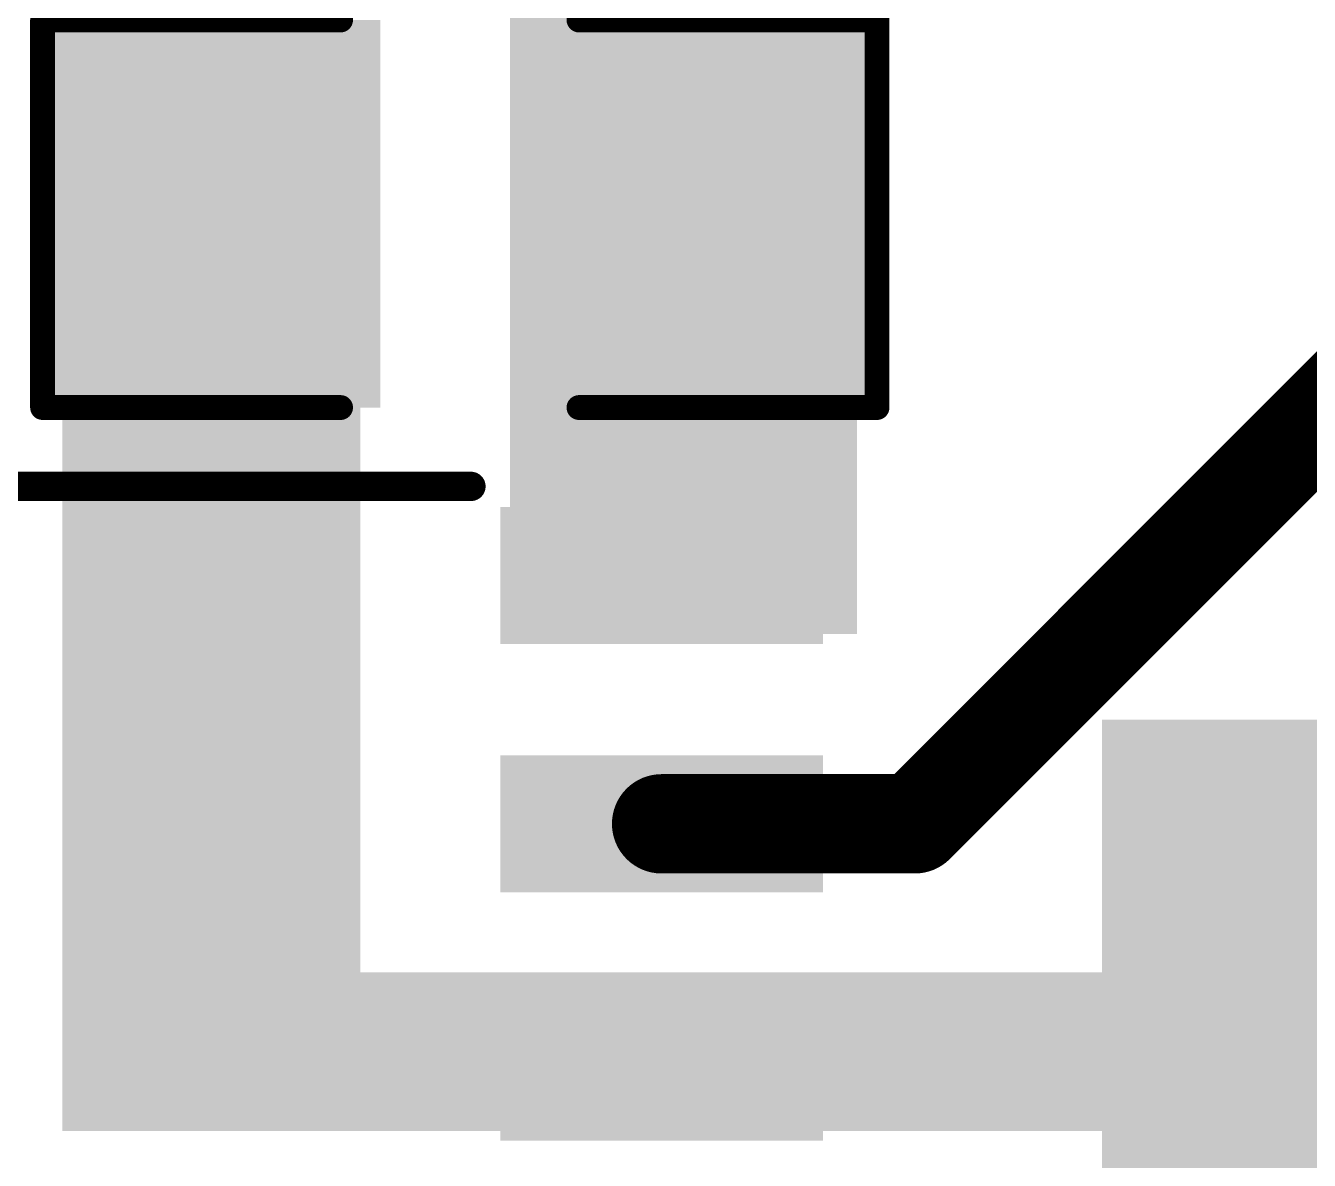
# Model space of a CAD drawing. Header units: inches. Extents: x 68 to 568, y 3 to 460.
# Drawn here: x 155.78 to 162.35, y 261.81 to 267.61 of the extents above; entities that cross this region are included whole.
import ezdxf

# ---------------------------------------------------------------- set-up
doc = ezdxf.new("R2010")
doc.units = ezdxf.units.IN
for name, color, linetype in [('Top Layer', 1, 'Continuous'), ('Top Overlay', 2, 'Continuous'), ('Top Paste', 8, 'Continuous'), ('Top Solder', 216, 'Continuous')]:
    doc.layers.add(name, color=color, linetype=linetype)

# ---------------------------------------------------------------- blocks, each defined once
blk = doc.blocks.new('UCC256404DDBR_468')
at = {"layer": 'Top Layer'}
for points in [[(2, 4.745), (3.55, 4.745), (3.55, 4.145), (2, 4.145)], [(2, 3.475), (3.55, 3.475), (3.55, 2.875), (2, 2.875)], [(2, 2.205), (3.55, 2.205), (3.55, 1.605), (2, 1.605)]]:
    blk.add_hatch(color=1, dxfattribs=at).paths.add_polyline_path(points)
at = {"layer": 'Top Paste'}
for points in [[(2, 4.745), (3.55, 4.745), (3.55, 4.145), (2, 4.145)], [(2, 3.475), (3.55, 3.475), (3.55, 2.875), (2, 2.875)], [(2, 2.205), (3.55, 2.205), (3.55, 1.605), (2, 1.605)]]:
    blk.add_hatch(color=8, dxfattribs=at).paths.add_polyline_path(points)
at = {"layer": 'Top Solder'}
for points in [[(1.95, 4.795), (3.6, 4.795), (3.6, 4.095), (1.95, 4.095)], [(1.95, 3.525), (3.6, 3.525), (3.6, 2.825), (1.95, 2.825)], [(1.95, 2.255), (3.6, 2.255), (3.6, 1.555), (1.95, 1.555)]]:
    blk.add_hatch(color=216, dxfattribs=at).paths.add_polyline_path(points)
at = {"layer": 'Top Overlay'}
blk.add_lwpolyline([(-1.8, 4.9, 0.15, 0.15, 0), (1.8, 4.9, 0.15, 0.15, 0)], format="xyseb", dxfattribs=at)
blk.add_lwpolyline([(1.7625, 4.9, 0.075, 0.075, 1), (1.8375, 4.9, 0.075, 0.075, 1)], format="xyseb", close=True, dxfattribs=at)
blk = doc.blocks.new('DO_214AD__SMAF__549')
at = {"layer": 'Top Layer'}
for points in [[(-1.41, -0.95), (-2.75, -0.95), (-2.75, 0.95), (-1.41, 0.95)], [(2.75, -0.95), (1.41, -0.95), (1.41, 0.95), (2.75, 0.95)]]:
    blk.add_hatch(color=1, dxfattribs=at).paths.add_polyline_path(points)
at = {"layer": 'Top Overlay'}
for points in [[(-3.2766, -1.2956), (-2.794, -1.2956), (-2.794, 1.2952), (-3.2766, 1.2952)], [(-3.1496, 0.9904), (-1.8542, 0.9904), (-1.8542, 1.2952), (-3.1496, 1.2952)], [(-3.1496, -1.2956), (-1.8542, -1.2956), (-1.8542, -0.9908), (-3.1496, -0.9908)]]:
    blk.add_hatch(color=2, dxfattribs=at).paths.add_polyline_path(points)
at = {"layer": 'Top Paste'}
for points in [[(-1.41, -0.95), (-2.75, -0.95), (-2.75, 0.95), (-1.41, 0.95)], [(2.75, -0.95), (1.41, -0.95), (1.41, 0.95), (2.75, 0.95)]]:
    blk.add_hatch(color=8, dxfattribs=at).paths.add_polyline_path(points)
at = {"layer": 'Top Solder'}
for points in [[(-1.3592, -1.0008), (-2.8008, -1.0008), (-2.8008, 1.0008), (-1.3592, 1.0008)], [(2.8008, -1.0008), (1.3592, -1.0008), (1.3592, 1.0008), (2.8008, 1.0008)]]:
    blk.add_hatch(color=216, dxfattribs=at).paths.add_polyline_path(points)
at = {"layer": 'Top Overlay'}
for points in [[(-1.8542, 1.25, 0.127, 0.127, 0), (1.7472, 1.25, 0.127, 0.127, 0)], [(-1.8542, -1.25, 0.127, 0.127, 0), (1.7472, -1.25, 0.127, 0.127, 0)]]:
    blk.add_lwpolyline(points, format="xyseb", dxfattribs=at)
for points in [[(-1.886, 1.25, 0.0635, 0.0635, 1), (-1.8224, 1.25, 0.0635, 0.0635, 1)], [(1.7154, 1.25, 0.0635, 0.0635, 1), (1.7789, 1.25, 0.0635, 0.0635, 1)], [(-1.886, -1.25, 0.0635, 0.0635, 1), (-1.8224, -1.25, 0.0635, 0.0635, 1)], [(1.7154, -1.25, 0.0635, 0.0635, 1), (1.7789, -1.25, 0.0635, 0.0635, 1)]]:
    blk.add_lwpolyline(points, format="xyseb", close=True, dxfattribs=at)
blk = doc.blocks.new('C___1206_575')
at = {"layer": 'Top Layer'}
for points in [[(-2.032, 0.889), (-0.508, 0.889), (-0.508, -0.889), (-2.032, -0.889)], [(0.508, 0.889), (2.032, 0.889), (2.032, -0.889), (0.508, -0.889)]]:
    blk.add_hatch(color=1, dxfattribs=at).paths.add_polyline_path(points)
at = {"layer": 'Top Paste'}
for points in [[(-2.032, 0.889), (-0.508, 0.889), (-0.508, -0.889), (-2.032, -0.889)], [(0.508, 0.889), (2.032, 0.889), (2.032, -0.889), (0.508, -0.889)]]:
    blk.add_hatch(color=8, dxfattribs=at).paths.add_polyline_path(points)
at = {"layer": 'Top Solder'}
for points in [[(-2.1336, 0.9906), (-0.4064, 0.9906), (-0.4064, -0.9906), (-2.1336, -0.9906)], [(0.4064, 0.9906), (2.1336, 0.9906), (2.1336, -0.9906), (0.4064, -0.9906)]]:
    blk.add_hatch(color=216, dxfattribs=at).paths.add_polyline_path(points)
at = {"layer": 'Top Overlay'}
for points in [[(-2.1336, -0.9906, 0.127, 0.127, 0), (-2.1336, 0.9906, 0.127, 0.127, 0)], [(-2.1336, 0.9906, 0.127, 0.127, 0), (-0.6096, 0.9906, 0.127, 0.127, 0)], [(0.6096, 0.9906, 0.127, 0.127, 0), (2.1336, 0.9906, 0.127, 0.127, 0)], [(2.1336, -0.9906, 0.127, 0.127, 0), (2.1336, 0.9906, 0.127, 0.127, 0)], [(-2.1336, -0.9906, 0.127, 0.127, 0), (-0.6096, -0.9906, 0.127, 0.127, 0)], [(0.6096, -0.9906, 0.127, 0.127, 0), (2.1336, -0.9906, 0.127, 0.127, 0)]]:
    blk.add_lwpolyline(points, format="xyseb", dxfattribs=at)
for points in [[(-2.16535, 0.9906, 0.0635, 0.0635, 1), (-2.10185, 0.9906, 0.0635, 0.0635, 1)], [(-2.16535, 0.9906, 0.0635, 0.0635, 1), (-2.10185, 0.9906, 0.0635, 0.0635, 1)], [(-0.64135, 0.9906, 0.0635, 0.0635, 1), (-0.57785, 0.9906, 0.0635, 0.0635, 1)], [(0.57785, 0.9906, 0.0635, 0.0635, 1), (0.64135, 0.9906, 0.0635, 0.0635, 1)], [(2.10185, 0.9906, 0.0635, 0.0635, 1), (2.16535, 0.9906, 0.0635, 0.0635, 1)], [(2.10185, 0.9906, 0.0635, 0.0635, 1), (2.16535, 0.9906, 0.0635, 0.0635, 1)], [(-2.16535, -0.9906, 0.0635, 0.0635, 1), (-2.10185, -0.9906, 0.0635, 0.0635, 1)], [(-2.16535, -0.9906, 0.0635, 0.0635, 1), (-2.10185, -0.9906, 0.0635, 0.0635, 1)], [(-0.64135, -0.9906, 0.0635, 0.0635, 1), (-0.57785, -0.9906, 0.0635, 0.0635, 1)], [(0.57785, -0.9906, 0.0635, 0.0635, 1), (0.64135, -0.9906, 0.0635, 0.0635, 1)], [(2.10185, -0.9906, 0.0635, 0.0635, 1), (2.16535, -0.9906, 0.0635, 0.0635, 1)], [(2.10185, -0.9906, 0.0635, 0.0635, 1), (2.16535, -0.9906, 0.0635, 0.0635, 1)]]:
    blk.add_lwpolyline(points, format="xyseb", close=True, dxfattribs=at)

msp = doc.modelspace()

# ---------------------------------------------------------------- hatches: boundary and pattern name
at = {"layer": 'Top Layer'}
for points in [[(158.2608, 264.502), (160.0357, 264.502), (160.0357, 270.383), (158.2608, 270.383)], [(155.9717, 261.962), (157.4957, 261.962), (157.4957, 267.5397), (155.9717, 267.5397)], [(155.9717, 261.962), (163.1538, 261.962), (163.1538, 262.7721), (155.9717, 262.7721)]]:
    msp.add_hatch(color=1, dxfattribs=at).paths.add_polyline_path(points)

# ---------------------------------------------------------------- linework, layer by layer
for points in [[(160.3307, 263.532, 0.508, 0.508, 0), (163.3474, 266.5487, 0.508, 0.508, 0)], [(159.0358, 263.532, 0.508, 0.508, 0), (160.3307, 263.532, 0.508, 0.508, 0)]]:
    msp.add_lwpolyline(points, format="xyseb", dxfattribs=at)
for points in [[(158.9088, 263.532, 0.254, 0.254, 1), (159.1628, 263.532, 0.254, 0.254, 1)], [(160.2037, 263.532, 0.254, 0.254, 1), (160.4577, 263.532, 0.254, 0.254, 1)], [(160.2037, 263.532, 0.254, 0.254, 1), (160.4577, 263.532, 0.254, 0.254, 1)]]:
    msp.add_lwpolyline(points, format="xyseb", close=True, dxfattribs=at)

# ---------------------------------------------------------------- block references
for name, p in [('C___1206_575', (158.0037, 266.6507)), ('UCC256404DDBR_468', (156.2608, 260.357)), ('DO_214AD__SMAF__549', (164.5638, 262.77))]:
    msp.add_blockref(name, p)

doc.saveas('drawing.dxf')
